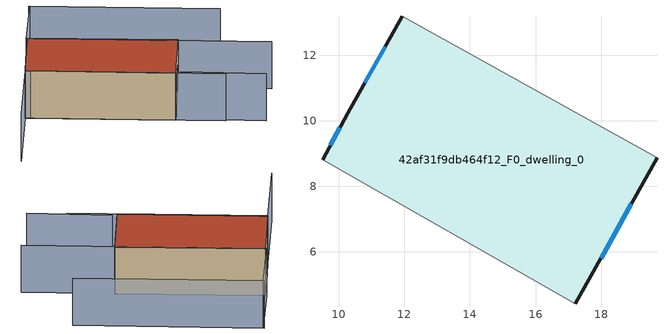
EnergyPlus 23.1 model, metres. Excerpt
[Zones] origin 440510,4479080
42af31f9db464f12_F0_dwelling_0
 floor ground (EU_floor_Construction): 17.22,4.42 19.71,8.87 11.94,13.19 10.28,10.23 9.5,8.81 z0
 wall outside (EU_wall_Construction): 9.5,8.81 10.28,10.23 11.94,13.19 / 19.71,8.87 17.22,4.42 z0:3
 wall adiabatic (EU_wall_Construction): 17.22,4.42 9.5,8.81 / 11.94,13.19 19.71,8.87 z0:3
 window (EU_Window_Construction): 9.75,9.25 10.04,9.79 / 10.8,11.16 11.42,12.27 / 18.93,7.47 18,5.81 z0.94:2.06
 roof outside (EU_roof_Construction): 19.71,8.87 17.22,4.42 9.5,8.81 10.28,10.23 11.94,13.19 z3
shading: 17.56,4.47 21.87,1.87 / 6.26,3.08 9.5,8.81 / 9.5,8.81 19.77,3 / 24.43,6.06 11.89,13.22 / 11.89,13.22 14.34,17.5 / 24.08,11.94 14.3,17.53 z0:3
[Building]
EU S2 Campaign: North Axis=0; Terrain=City; Solar Distribution=FullExterior
[Site:Location]
Madrid: Latitude=40.5; Longitude=-3.5; Time Zone=1; Elevation=609
[SizingPeriod:WeatherFileDays]
AnnualSizingPeriod: Begin Month=1; Begin Day of Month=1; End Month=12; End Day of Month=31; Day of Week for Start Day=Monday; Use Weather File Daylight Saving Period=No; Use Weather File Rain and Snow Indicators=No
[MATERIAL]
EU_InternalMass_Material: Roughness=MediumRough; Thickness=0.1; Conductivity=1; Density=1800; Specific Heat=900; Thermal Absorptance=0.9; Solar Absorptance=0.7; Visible Absorptance=0.7
[MATERIAL:NOMASS] Roughness=MediumRough; Thermal Absorptance=0.9; Solar Absorptance=0.7; Visible Absorptance=0.7
Name | Thermal Resistance
EU_wall_NoMass | 0.461255
EU_roof_NoMass | 0.289352
EU_floor_NoMass | 0.631313
[WINDOWMATERIAL:SIMPLEGLAZINGSYSTEM]
EU_Window_SimpleGlazing: UFactor=3.792; Solar Heat Gain Coefficient=0.85; Visible Transmittance=0.85
[CONSTRUCTION]
EU_wall_Construction: EU_wall_NoMass
EU_roof_Construction: EU_roof_NoMass
EU_floor_Construction: EU_floor_NoMass
EU_InternalMass_Construction: EU_InternalMass_Material
EU_Window_Construction: EU_Window_SimpleGlazing
[ZONE]
42af31f9db464f12_F0_dwelling_0: Type=1; Multiplier=1; Ceiling Height=autocalculate; Volume=134.929; Floor Area=autocalculate; Part of Total Floor Area=Yes
[INTERNALMASS]
42af31f9db464f12_F0_dwelling_0_EU_InternalMass: Construction=EU_InternalMass_Construction; Zone or ZoneList=42af31f9db464f12_F0_dwelling_0; Surface Area=44.9762
[OTHEREQUIPMENT]
EU_Step8_InternalGain_42af31f9db464f12_F0_dwelling_0_f000: Fuel Type=Electricity; Zone or ZoneList or Space or SpaceList=42af31f9db464f12_F0_dwelling_0; Schedule=EU_Step8_GainSchedule_42af31f9db464f12_F0_dwelling_0_f000; Design Level Calculation Method=Watts/Area; Power per Zone Floor Area=1; Fraction Latent=0; Fraction Radiant=0; Fraction Lost=0; Carbon Dioxide Generation Rate=0; EndUse Subcategory=EU_Step8_InternalGains
[ZONEVENTILATION:DESIGNFLOWRATE]
EU_ConstantAir_42af31f9db464f12_F0_dwelling_0: Zone or ZoneList or Space or SpaceList=42af31f9db464f12_F0_dwelling_0; Schedule=EU_AlwaysOn; Design Flow Rate Calculation Method=AirChanges/Hour; Air Changes per Hour=0.64; Ventilation Type=Natural; Fan Pressure Rise=0; Fan Total Efficiency=1; Constant Term Coefficient=1; Temperature Term Coefficient=0; Velocity Term Coefficient=0; Velocity Squared Term Coefficient=0; Minimum Indoor Temperature=-100; Maximum Indoor Temperature=100; Delta Temperature=-100; Minimum Outdoor Temperature=-100; Maximum Outdoor Temperature=100; Maximum Wind Speed=40
[HVACTEMPLATE:THERMOSTAT]
EU_HeatOnly_42af31f9db464f12_F0_dwelling_0: Constant Heating Setpoint=20; Constant Cooling Setpoint=50
[HVACTEMPLATE:ZONE:IDEALLOADSAIRSYSTEM]
42af31f9db464f12_F0_dwelling_0: Template Thermostat=EU_HeatOnly_42af31f9db464f12_F0_dwelling_0; System Availability Schedule=EU_AlwaysOn; Maximum Heating Supply Air Temperature=50; Minimum Cooling Supply Air Temperature=13; Maximum Heating Supply Air Humidity Ratio=0.0156; Minimum Cooling Supply Air Humidity Ratio=0.0077; Heating Limit=NoLimit; Cooling Limit=NoLimit; Heating Availability Schedule=EU_AlwaysOn; Cooling Availability Schedule=EU_CoolingOff; Dehumidification Control Type=ConstantSensibleHeatRatio; Cooling Sensible Heat Ratio=0.7; Dehumidification Setpoint=60; Humidification Control Type=None; Humidification Setpoint=30; Outdoor Air Method=None; Outdoor Air Flow Rate per Person=0.00944; Outdoor Air Flow Rate per Zone Floor Area=0; Outdoor Air Flow Rate per Zone=0; Demand Controlled Ventilation Type=None; Outdoor Air Economizer Type=NoEconomizer; Heat Recovery Type=None; Sensible Heat Recovery Effectiveness=0.7; Latent Heat Recovery Effectiveness=0.65
[SIZING:ZONE]
42af31f9db464f12_F0_dwelling_0: Zone Cooling Design Supply Air Temperature Input Method=SupplyAirTemperature; Zone Cooling Design Supply Air Temperature=13; Zone Heating Design Supply Air Temperature Input Method=SupplyAirTemperature; Zone Heating Design Supply Air Temperature=50; Zone Cooling Design Supply Air Humidity Ratio=0.008; Zone Heating Design Supply Air Humidity Ratio=0.008; Cooling Design Air Flow Method=DesignDay; Cooling Design Air Flow Rate=0; Cooling Minimum Air Flow per Zone Floor Area=0.000762; Cooling Minimum Air Flow=0; Cooling Minimum Air Flow Fraction=0.2; Heating Design Air Flow Method=DesignDay; Heating Design Air Flow Rate=0; Heating Maximum Air Flow per Zone Floor Area=0.002032; Heating Maximum Air Flow=0.141576; Heating Maximum Air Flow Fraction=0.3; Account for Dedicated Outdoor Air System=No; Dedicated Outdoor Air System Control Strategy=NeutralSupplyAir; Dedicated Outdoor Air Low Setpoint Temperature for Design=autosize; Dedicated Outdoor Air High Setpoint Temperature for Design=autosize; Zone Load Sizing Method=Sensible Load Only No Latent Load; Zone Latent Cooling Design Supply Air Humidity Ratio Input Method=HumidityRatioDifference; Zone Cooling Design Supply Air Humidity Ratio Difference=0.005; Zone Latent Heating Design Supply Air Humidity Ratio Input Method=HumidityRatioDifference; Zone Humidification Design Supply Air Humidity Ratio Difference=0.005
[SCHEDULE:CONSTANT]
Name | Hourly Value
EU_AlwaysOn | 1
EU_CoolingOff | 0
[SCHEDULE:FILE]
EU_Step8_GainSchedule_42af31f9db464f12_F0_dwelling_0_f000: File=../../schedules/42af31f9db464f12/42af31f9db464f12_F0_dwelling_0_f000_gain.csv; Column Number=1; Rows to Skip at Top=0; Number of Hours of Data=8760; Column Separator=Comma; Interpolate to Timestep=No; Minutes per Item=60; Adjust Schedule for Daylight Savings=Yes
